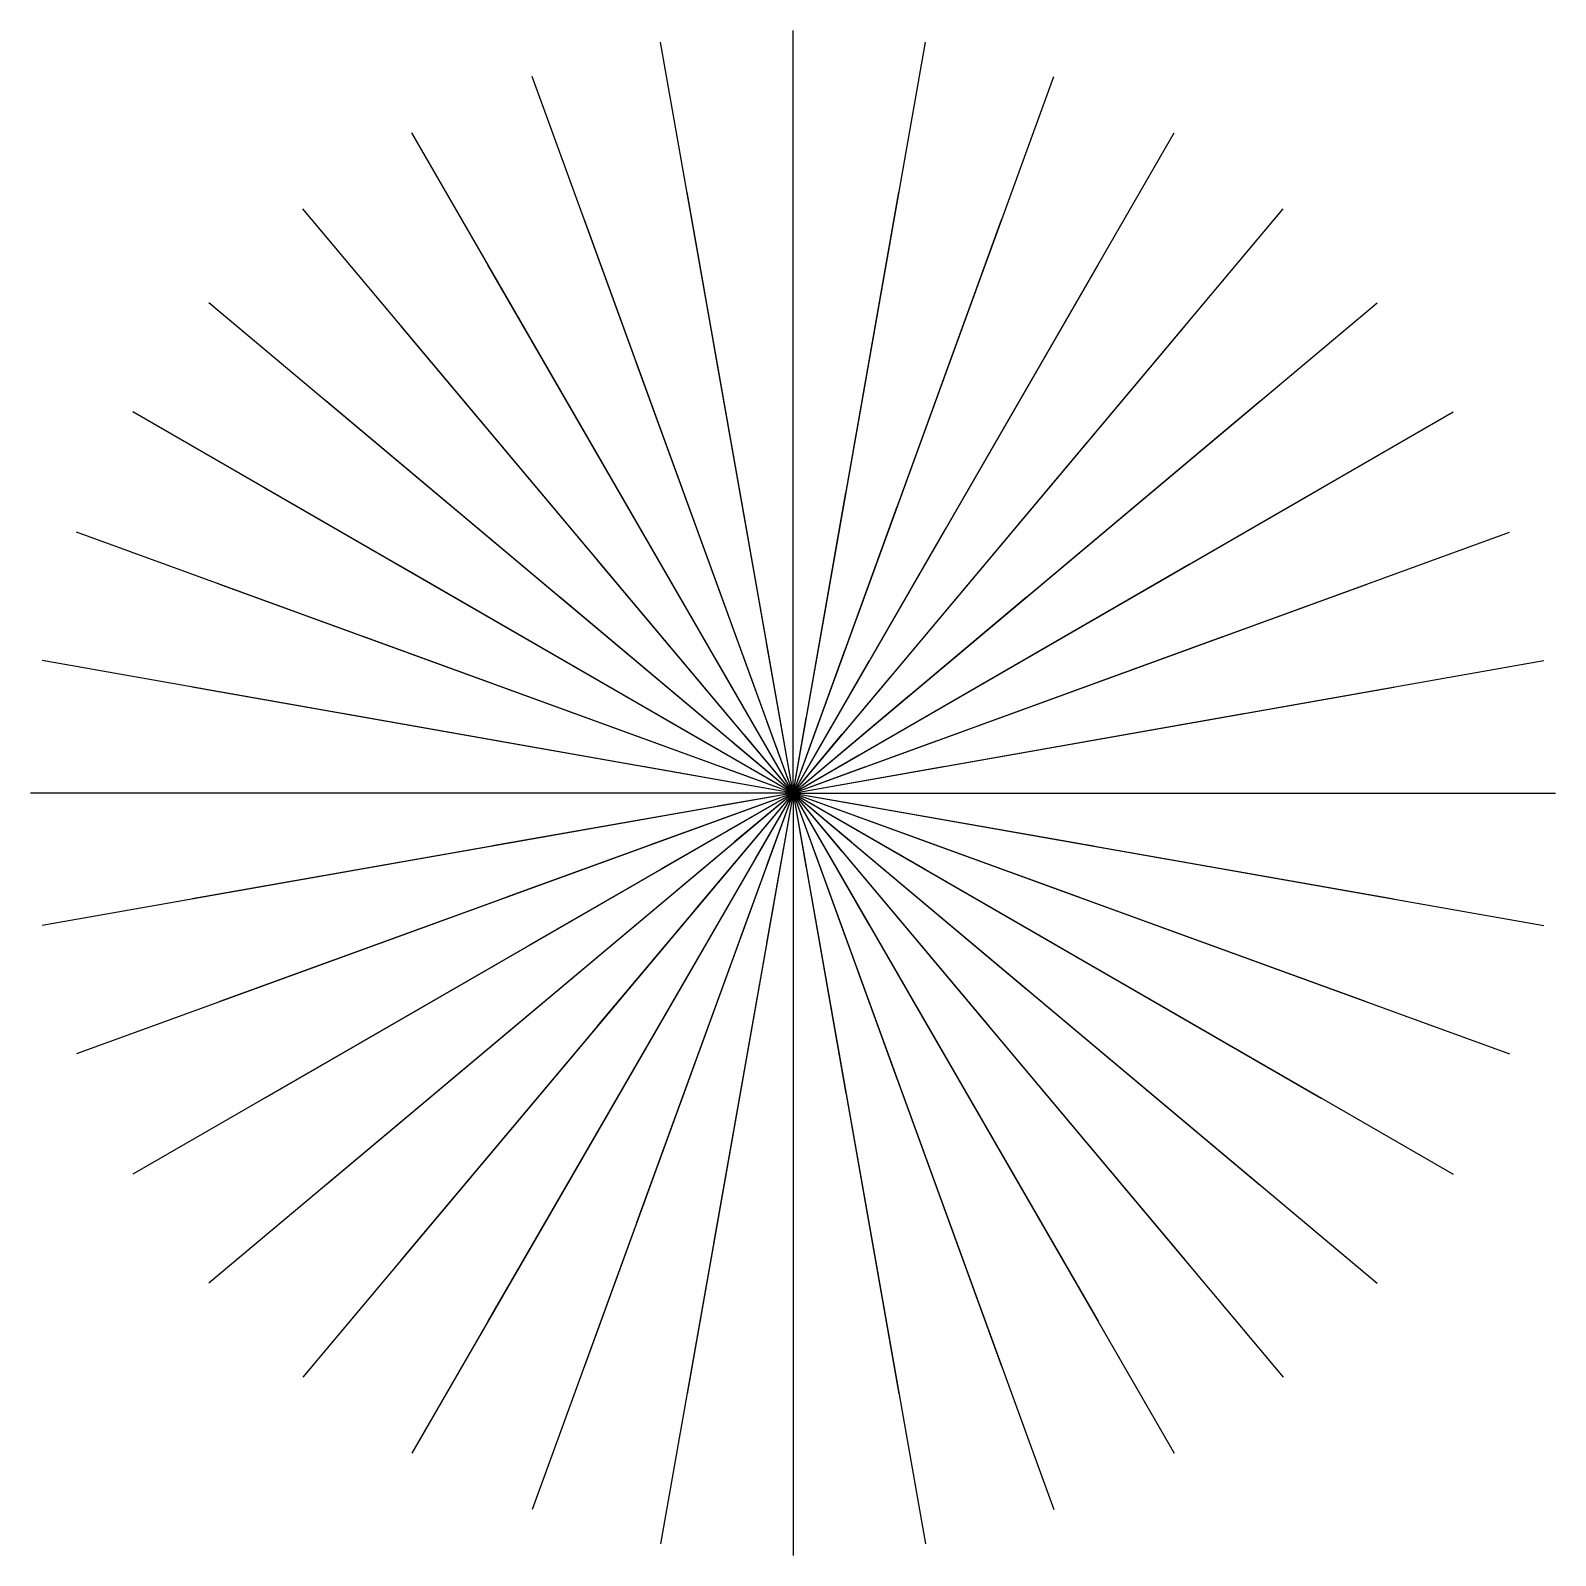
# Model space of a CAD drawing. Extents: x -0.5 to 0.5, y -0.5 to 0.5.
import ezdxf

# ---------------------------------------------------------------- set-up
doc = ezdxf.new("R2010")
doc.units = 0
doc.header["$MEASUREMENT"] = 0
doc.layers.add('G3', color=8, linetype='CONTINUOUS')
doc.layers.add('R1', color=1, linetype='CONTINUOUS')

msp = doc.modelspace()

# ---------------------------------------------------------------- linework, layer by layer
at = {"layer": 'G3', "color": 3}
for points in [[(0, 0), (0, 0.5)], [(0, 0), (-0.0868, 0.4924)], [(0, 0), (0.0868, 0.4924)], [(0, 0), (-0.171, 0.4698)], [(0, 0), (0.171, 0.4698)], [(0, 0), (-0.25, 0.433)], [(0, 0), (0.25, 0.433)], [(0, 0), (-0.3214, 0.383)], [(0, 0), (0.3214, 0.383)], [(0, 0), (-0.383, 0.3214)], [(0, 0), (0.383, 0.3214)], [(0, 0), (-0.433, 0.25)], [(0, 0), (0.433, 0.25)], [(0, 0), (-0.4698, 0.171)], [(0, 0), (0.4698, 0.171)], [(0, 0), (-0.4924, 0.0868)], [(0, 0), (0.4924, 0.0868)], [(0, 0), (-0.5, 0)], [(0, 0), (-0.4924, -0.0868)], [(0, 0), (-0.4698, -0.171)], [(0, 0), (-0.433, -0.25)], [(0, 0), (-0.383, -0.3214)], [(0, 0), (-0.3214, -0.383)], [(0, 0), (-0.25, -0.433)], [(0, 0), (-0.0868, -0.4924)], [(0, 0), (0.383, -0.3214)], [(0, 0), (0.3214, -0.383)], [(0, 0), (0.25, -0.433)], [(0, 0), (0.171, -0.4698)], [(0, 0), (0.0868, -0.4924)], [(0, 0), (0, -0.5)], [(0, 0), (0.5, 0)], [(0, 0), (0.4924, -0.0868)], [(0, 0), (-0.171, -0.4698)], [(0, 0), (0.433, -0.25)], [(0, 0), (0.4698, -0.171)]]:
    msp.add_lwpolyline(points, dxfattribs=at)
for points, elevation in [([(0, 0), (0, 0.4)], 0.25), ([(0, 0), (-0.0695, 0.3939)], 0.25), ([(0, 0), (0.0695, 0.3939)], 0.25), ([(0, 0), (-0.1368, 0.3759)], 0.25), ([(0, 0), (0.1368, 0.3759)], 0.25), ([(0, 0), (-0.2, 0.3464)], 0.25), ([(0, 0), (0.2, 0.3464)], 0.25), ([(0, 0), (-0.2571, 0.3064)], 0.25), ([(0, 0), (0.2571, 0.3064)], 0.25), ([(0, 0), (0, 0.3)], 0.5), ([(0, 0), (-0.0521, 0.2954)], 0.5), ([(0, 0), (0.0521, 0.2954)], 0.5), ([(0, 0), (-0.1026, 0.2819)], 0.5), ([(0, 0), (0.1026, 0.2819)], 0.5), ([(0, 0), (-0.3064, 0.2571)], 0.25), ([(0, 0), (-0.15, 0.2598)], 0.5), ([(0, 0), (0.15, 0.2598)], 0.5), ([(0, 0), (0.3064, 0.2571)], 0.25), ([(0, 0), (-0.1928, 0.2298)], 0.5), ([(0, 0), (0.1928, 0.2298)], 0.5), ([(0, 0), (-0.3464, 0.2)], 0.25), ([(0, 0), (0, 0.2)], 0.75), ([(0, 0), (-0.2298, 0.1928)], 0.5), ([(0, 0), (-0.0347, 0.197)], 0.75), ([(0, 0), (0.3464, 0.2)], 0.25), ([(0, 0), (0.0347, 0.197)], 0.75), ([(0, 0), (0.2298, 0.1928)], 0.5), ([(0, 0), (-0.0684, 0.1879)], 0.75), ([(0, 0), (0.0684, 0.1879)], 0.75), ([(0, 0), (-0.1, 0.1732)], 0.75), ([(0, 0), (0.1, 0.1732)], 0.75), ([(0, 0), (-0.2598, 0.15)], 0.5), ([(0, 0), (-0.1286, 0.1532)], 0.75), ([(0, 0), (0.1286, 0.1532)], 0.75), ([(0, 0), (0.2598, 0.15)], 0.5), ([(0, 0), (-0.3759, 0.1368)], 0.25), ([(0, 0), (0.3759, 0.1368)], 0.25), ([(0, 0), (-0.1532, 0.1286)], 0.75), ([(0, 0), (0.1532, 0.1286)], 0.75), ([(0, 0), (-0.2819, 0.1026)], 0.5), ([(0, 0), (-0.1732, 0.1)], 0.75), ([(0, 0), (0.2819, 0.1026)], 0.5), ([(0, 0), (0, 0.1)], 0.95), ([(0, 0), (-0.0342, 0.094)], 0.95), ([(0, 0), (-0.0174, 0.0985)], 0.95), ([(0, 0), (0.1732, 0.1)], 0.75), ([(0, 0), (0.0174, 0.0985)], 0.95), ([(0, 0), (0.0342, 0.094)], 0.95), ([(0, 0), (-0.05, 0.0866)], 0.95), ([(0, 0), (0.05, 0.0866)], 0.95), ([(0, 0), (-0.0643, 0.0766)], 0.95), ([(0, 0), (0.0643, 0.0766)], 0.95), ([(0, 0), (-0.3939, 0.0695)], 0.25), ([(0, 0), (-0.1879, 0.0684)], 0.75), ([(0, 0), (-0.0766, 0.0643)], 0.95), ([(0, 0), (0.3939, 0.0695)], 0.25), ([(0, 0), (0.1879, 0.0684)], 0.75), ([(0, 0), (0.0766, 0.0643)], 0.95), ([(0, 0), (-0.2954, 0.0521)], 0.5), ([(0, 0), (-0.0866, 0.05)], 0.95), ([(0, 0), (0.2954, 0.0521)], 0.5), ([(0, 0), (0, 0.05)], 1.15), ([(0, 0), (-0.025, 0.0433)], 1.15), ([(0, 0), (-0.0171, 0.047)], 1.15), ([(0, 0), (-0.0087, 0.0492)], 1.15), ([(0, 0), (0.0866, 0.05)], 0.95), ([(0, 0), (0.0087, 0.0492)], 1.15), ([(0, 0), (0.0171, 0.047)], 1.15), ([(0, 0), (0.025, 0.0433)], 1.15), ([(0, 0), (-0.197, 0.0347)], 0.75), ([(0, 0), (-0.094, 0.0342)], 0.95), ([(0, 0), (-0.0383, 0.0321)], 1.15), ([(0, 0), (-0.0321, 0.0383)], 1.15), ([(0, 0), (0.0321, 0.0383)], 1.15), ([(0, 0), (0.197, 0.0347)], 0.75), ([(0, 0), (0.094, 0.0342)], 0.95), ([(0, 0), (0.0383, 0.0321)], 1.15), ([(0, 0), (-0.0433, 0.025)], 1.15), ([(0, 0), (0.0433, 0.025)], 1.15), ([(0, 0), (-0.0985, 0.0174)], 0.95), ([(0, 0), (-0.047, 0.0171)], 1.15), ([(0, 0), (0.0985, 0.0174)], 0.95), ([(0, 0), (0.047, 0.0171)], 1.15), ([(0, 0), (-0.4, 0)], 0.25), ([(0, 0), (-0.3939, -0.0695)], 0.25), ([(0, 0), (-0.3759, -0.1368)], 0.25), ([(0, 0), (-0.3464, -0.2)], 0.25), ([(0, 0), (-0.3064, -0.2571)], 0.25), ([(0, 0), (-0.3, 0)], 0.5), ([(0, 0), (-0.2954, -0.0521)], 0.5), ([(0, 0), (-0.2819, -0.1026)], 0.5), ([(0, 0), (-0.2598, -0.15)], 0.5), ([(0, 0), (-0.2571, -0.3064)], 0.25), ([(0, 0), (-0.2298, -0.1928)], 0.5), ([(0, 0), (-0.2, -0.3464)], 0.25), ([(0, 0), (-0.2, 0)], 0.75), ([(0, 0), (-0.197, -0.0347)], 0.75), ([(0, 0), (-0.1928, -0.2298)], 0.5), ([(0, 0), (-0.1879, -0.0684)], 0.75), ([(0, 0), (-0.1732, -0.1)], 0.75), ([(0, 0), (-0.1532, -0.1286)], 0.75), ([(0, 0), (-0.15, -0.2598)], 0.5), ([(0, 0), (-0.1286, -0.1532)], 0.75), ([(0, 0), (-0.1, 0)], 0.95), ([(0, 0), (-0.1, -0.1732)], 0.75), ([(0, 0), (-0.0985, -0.0174)], 0.95), ([(0, 0), (-0.094, -0.0342)], 0.95), ([(0, 0), (-0.0866, -0.05)], 0.95), ([(0, 0), (-0.0766, -0.0643)], 0.95), ([(0, 0), (-0.0695, -0.3939)], 0.25), ([(0, 0), (-0.0643, -0.0766)], 0.95), ([(0, 0), (-0.0521, -0.2954)], 0.5), ([(0, 0), (-0.05, -0.0866)], 0.95), ([(0, 0), (-0.05, 0)], 1.15), ([(0, 0), (-0.0492, 0.0087)], 1.15), ([(0, 0), (-0.0492, -0.0087)], 1.15), ([(0, 0), (-0.047, -0.0171)], 1.15), ([(0, 0), (-0.0433, -0.025)], 1.15), ([(0, 0), (-0.0383, -0.0321)], 1.15), ([(0, 0), (-0.0347, -0.197)], 0.75), ([(0, 0), (-0.0321, -0.0383)], 1.15), ([(0, 0), (-0.025, -0.0433)], 1.15), ([(0, 0), (-0.0174, -0.0985)], 0.95), ([(0, 0), (-0.0087, -0.0492)], 1.15), ([(0, 0), (0.0492, 0.0087)], 1.15), ([(0, 0), (0.3, 0)], 0.5), ([(0, 0), (0.2954, -0.0521)], 0.5), ([(0, 0), (0.2298, -0.1928)], 0.5), ([(0, 0), (0.1928, -0.2298)], 0.5), ([(0, 0), (0.15, -0.2598)], 0.5), ([(0, 0), (0.1026, -0.2819)], 0.5), ([(0, 0), (0.0521, -0.2954)], 0.5), ([(0, 0), (0, -0.3)], 0.5), ([(0, 0), (0.3064, -0.2571)], 0.25), ([(0, 0), (0.2571, -0.3064)], 0.25), ([(0, 0), (0.2, -0.3464)], 0.25), ([(0, 0), (0.1368, -0.3759)], 0.25), ([(0, 0), (0.0695, -0.3939)], 0.25), ([(0, 0), (0, -0.4)], 0.25), ([(0, 0), (0.4, 0)], 0.25), ([(0, 0), (0.3939, -0.0695)], 0.25), ([(0, 0), (0.1, 0)], 0.95), ([(0, 0), (0.0985, -0.0174)], 0.95), ([(0, 0), (0.0766, -0.0643)], 0.95), ([(0, 0), (0.0643, -0.0766)], 0.95), ([(0, 0), (0.05, -0.0866)], 0.95), ([(0, 0), (0.0342, -0.094)], 0.95), ([(0, 0), (0.0174, -0.0985)], 0.95), ([(0, 0), (0, -0.1)], 0.95), ([(0, 0), (0.2, 0)], 0.75), ([(0, 0), (0.197, -0.0347)], 0.75), ([(0, 0), (0.1532, -0.1286)], 0.75), ([(0, 0), (0.1286, -0.1532)], 0.75), ([(0, 0), (0.1, -0.1732)], 0.75), ([(0, 0), (0.0684, -0.1879)], 0.75), ([(0, 0), (0.0347, -0.197)], 0.75), ([(0, 0), (0, -0.2)], 0.75), ([(0, 0), (0.05, 0)], 1.15), ([(0, 0), (0.0492, -0.0087)], 1.15), ([(0, 0), (0.0383, -0.0321)], 1.15), ([(0, 0), (0.0321, -0.0383)], 1.15), ([(0, 0), (0.025, -0.0433)], 1.15), ([(0, 0), (0.0171, -0.047)], 1.15), ([(0, 0), (0.0087, -0.0492)], 1.15), ([(0, 0), (0, -0.05)], 1.15), ([(0, 0), (-0.1368, -0.3759)], 0.25), ([(0, 0), (-0.1026, -0.2819)], 0.5), ([(0, 0), (-0.0684, -0.1879)], 0.75), ([(0, 0), (-0.0342, -0.094)], 0.95), ([(0, 0), (-0.0171, -0.047)], 1.15), ([(0, 0), (0.2819, -0.1026)], 0.5), ([(0, 0), (0.2598, -0.15)], 0.5), ([(0, 0), (0.3759, -0.1368)], 0.25), ([(0, 0), (0.3464, -0.2)], 0.25), ([(0, 0), (0.094, -0.0342)], 0.95), ([(0, 0), (0.0866, -0.05)], 0.95), ([(0, 0), (0.1879, -0.0684)], 0.75), ([(0, 0), (0.1732, -0.1)], 0.75), ([(0, 0), (0.047, -0.0171)], 1.15), ([(0, 0), (0.0433, -0.025)], 1.15)]:
    msp.add_lwpolyline(points, dxfattribs=dict(at, elevation=elevation))
at = {"layer": 'R1', "color": 11}
msp.add_point((0, 0), dxfattribs=at)

doc.saveas('drawing.dxf')
